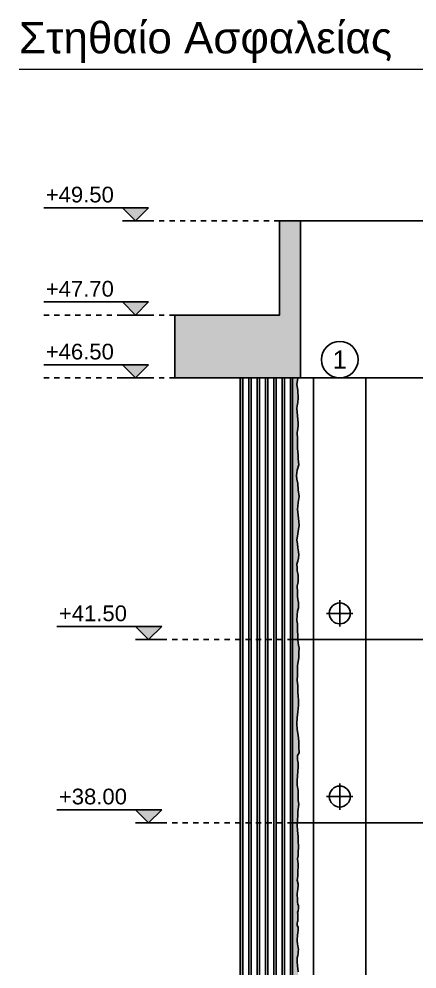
# Model space of a CAD drawing. Header units: millimetres. Extents: x 167 to 1023, y -2 to 136.
# Drawn here: x 791.18 to 798.78, y 87.39 to 105.54 of the extents above; entities that cross this region are included whole.
import ezdxf
from ezdxf.enums import TextEntityAlignment as Align

# ---------------------------------------------------------------- set-up
doc = ezdxf.new("R2010")
doc.units = ezdxf.units.MM
doc.linetypes.add('DASHED', pattern=[0.75, 0.5, -0.25])
doc.linetypes.add('SDOT1', pattern=[1, 0, -1])
for name, color, linetype in [('A-LEVELS', 6, 'Continuous'), ('OTM Leaders', 1, 'Continuous'), ('OTM Line 0.15', 1, 'Continuous'), ('OTM Line 0.25', 7, 'Continuous'), ('OTM Line 0.35', 3, 'Continuous'), ('OTM Line Dots 0.25', 2, 'SDOT1'), ('OTM Line Rock 0.50', 6, 'ROCKIN'), ('OTM Solid 253', 253, 'Continuous'), ('OTM Text 0.25', 3, 'Continuous'), ('OTM Text 0.35', 3, 'Continuous')]:
    doc.layers.add(name, color=color, linetype=linetype)
doc.styles.add('Arial Greek', font='ARIAL.TTF')
doc.styles.add('ARIAL_GREEK', font='ARIAL.TTF')
doc.styles.add('WG-SIMPL', font='wgsimpl.shx')
doc.linetypes.add('ROCKIN', pattern='A,0.0001,-0.2,[131,ltypeshp.shx,S=0.2,R=180,X=0.2,Y=0],-0.2,1,-0.1,[131,ltypeshp.shx,S=0.1,R=180,X=0.1,Y=0],-0.1,0.5,-0.05,[131,ltypeshp.shx,S=0.05,R=180,X=0.05,Y=0],-0.05,0.5', length=2.700100000000001)

# ---------------------------------------------------------------- blocks, each defined once
blk = doc.blocks.new('Level L')
at = {"layer": 'A-LEVELS'}
blk.add_hatch(color=256, dxfattribs=at).paths.add_polyline_path([(0.2499999999785985, 0.2499999999931077), (-1.531930138298776e-11, 1.533351223770296e-11), (-0.250000000018332, 0.2500000000237321)])
for p, q in [((0.2499999999804459, 0.2499999999949694), (-1.750000000050107, 0.2500000001439417)), ((0.2499999999659792, -1.530509052827256e-11), (-0.2500000000309512, 1.531930138298776e-11))]:
    blk.add_line(p, q, dxfattribs=at)
blk.add_lwpolyline([(0.2499999999785985, 0.2499999999931077), (-1.531930138298776e-11, 1.533351223770296e-11), (-0.250000000018332, 0.2500000000237321)], close=True, dxfattribs=at)
at = {"layer": 'A-LEVELS', "style": 'WG-SIMPL', "width": 1.05}
blk.add_attdef('±000.00', (-1.712995793863769, 0.3513423913802569), '', height=0.3, rotation=359.9999998220159, dxfattribs=at)

msp = doc.modelspace()

# ---------------------------------------------------------------- hatches: boundary and pattern name
at = {"linetype": 'DASHED', "ltscale": 0.1}
msp.add_hatch(color=253, dxfattribs=at).paths.add_polyline_path([(796.5560882072689, 98.68144213610486), (794.1560882072689, 98.68144213610486), (794.1560882072689, 99.8814421361048), (796.1560882072689, 99.8814421361048), (796.1560882072689, 101.6814421361049), (796.5560882072689, 101.6814421361049)])
at = {"layer": 'OTM Solid 253', "ltscale": 0.1}
h = msp.add_hatch(dxfattribs=at)
h.set_pattern_fill('LINE', color=256, scale=0.05, angle=90, style=0)
h.set_pattern_definition([(90, (617.1335923591624, 18.7700891555686), (-0.15875, 9.720312933465119e-18), [])])
h.paths.add_polyline_path([(796.4060882072689, 98.68144213610486), (795.4060882072689, 98.68144213610486), (795.4060882072689, 75.18144213610486), (796.4060882072689, 75.18144213610486)])
h = msp.add_hatch(dxfattribs=at)
h.set_pattern_fill('LINE', color=256, scale=0.05, angle=90, style=0)
h.set_pattern_definition([(90, (462.2420568702842, 18.7700891555686), (-0.15875, 9.720312933465119e-18), [])])
h.paths.add_polyline_path([(795.4060882072689, 98.68144213610486), (796.4060882072689, 98.68144213610486), (796.4060882072689, 75.18144213610486), (795.4060882072689, 75.18144213610486)])
msp.add_hatch(color=256, dxfattribs=at).paths.add_polyline_path([(796.4060882072689, 98.68144213610486), (796.5060882072679, 98.68144213610486), (796.5029914014032, 98.66778891746131), (796.4878266268435, 98.56170159150875), (796.506024585624, 98.44045928927429), (796.5151235650147, 98.2979994387832), (796.5029914014035, 98.21312966108889), (796.490859237792, 98.14947743164865), (796.4847934426225, 98.09794910016754), (796.5060045210907, 97.88319275700158), (796.5120703162601, 97.81650944923663), (796.5120703162601, 97.77104327440077), (796.5060045210906, 97.71648427992903), (796.4938723574792, 97.62858342390953), (796.4969055417001, 97.5194654349641), (796.4969055417001, 97.44368889223531), (796.4999381526487, 97.32850833131616), (796.5120703162602, 97.2133281857258), (796.515103500481, 97.13452056467415), (796.5211692956512, 97.07389899822925), (796.5272356640925, 97.01934000375539), (796.4937898062549, 96.9195220841165), (796.4816576426435, 96.8134347581638), (796.4877240110853, 96.74675145040209), (796.5028887856456, 96.66491275102712), (796.5119883383082, 96.54367044879439), (796.530186297089, 96.41636557458483), (796.5150209492563, 96.30118542899302), (796.5028887856455, 96.22237780794327), (796.4968229904758, 96.17084947646347), (796.5089551540879, 96.05870040919146), (796.5240637479528, 95.93582170677232), (796.5301301163948, 95.86004516404319), (796.5210311370042, 95.7872996996353), (796.5058657891723, 95.70242992194187), (796.4876678303913, 95.57815654138335), (796.4967668097818, 95.51753539026555), (796.5058657891719, 95.4326656125723), (796.5179979527834, 95.35688906984089), (796.5271124105284, 95.3001961098407), (796.5210460420865, 95.23654388040165), (796.5058812675268, 95.1789533922759), (796.4846501245248, 95.12439439780377), (796.4907159196945, 95.05164893339762), (796.4937491039153, 95.00012101724738), (796.514980246917, 94.90918908290658), (796.5149802469172, 94.82128822688836), (796.508914451748, 94.78188462403006), (796.4937491039152, 94.70004592465386), (796.4967822881365, 94.59395859870037), (796.4998148990848, 94.51818205597252), (796.5058812675267, 94.44543659156582), (796.5210460420865, 94.387846518771), (796.517921134283, 94.28534556734724), (796.49972260223, 94.22472441623034), (796.4936568070605, 94.14894787350329), (796.4875904386186, 94.04286054754891), (796.4966899912814, 93.98223939643148), (796.4966899912814, 93.90949393202479), (796.4966899912813, 93.84887278090781), (796.5057889706718, 93.76703408153386), (796.5027557864508, 93.67913322551578), (796.5179211342831, 93.57607739321489), (796.533085908843, 93.51545582676846), (796.5271800566705, 93.4320093849744), (796.5241468724497, 93.33804678764002), (796.5089815246175, 93.25620808826773), (796.4998825452269, 93.18346262385921), (796.4968493610061, 93.09556176784363), (796.4968493610061, 93.0015987551788), (796.4938167500575, 92.90763574251622), (796.5059489136689, 92.79851775357088), (796.505948913669, 92.68333719265141), (796.5089815246174, 92.60149849327726), (796.5211136882288, 92.52572195054805), (796.5210317102769, 92.42603195254821), (796.5058663624446, 92.30175857199092), (796.4937341988334, 92.18657842640292), (796.4876684036637, 92.0804911004492), (796.4937341988332, 91.9622798765379), (796.5088995466655, 91.85619255058427), (796.5240643212255, 91.73495024835108), (796.5240643212255, 91.63189400072153), (796.5301306896673, 91.51974451812328), (796.499990893709, 91.46640991648368), (796.4969582827606, 91.38457121710988), (796.5121230573204, 91.32091898767041), (796.5121230573204, 91.25423567991004), (796.5060572621517, 91.16330374555923), (796.4999908937089, 91.07843396787234), (796.4908919143186, 90.98447095520862), (796.4939250985395, 90.89960117751241), (796.5121230573204, 90.79957642353514), (796.5121230573204, 90.69652017590406), (796.5151562415414, 90.60861931988603), (796.5272884051527, 90.53587385547931), (796.5060314648935, 90.39949111351308), (796.5029988539449, 90.31765241414072), (796.4969324855028, 90.23278263644286), (796.493899301282, 90.13275788246503), (796.4999656697238, 90.03273271315777), (796.5151304442836, 89.91755215223802), (796.5151304442837, 89.8508688444752), (796.5181636285046, 89.71144007230808), (796.5120978333351, 89.62353921628994), (796.5151304442837, 89.55079375188274), (796.499122959309, 89.48970203187804), (796.5041786485257, 89.44422962709635), (796.509234337742, 89.40044180077794), (796.509234337742, 89.36002188541295), (796.5109197585717, 89.32297029632895), (796.5041786485255, 89.27918247001315), (796.5041786485257, 89.22360508638639), (796.5075494901847, 89.16634395495026), (796.4974123144942, 89.11776903508269), (796.4957268936647, 89.08408577227891), (796.5142648029733, 89.01166717258013), (796.5092091137568, 88.97461599882638), (796.5041534245403, 88.91903861519955), (796.4974123144945, 88.86514581004346), (796.4940414728351, 88.83146254723988), (796.494041472835, 88.79104304720457), (796.4974123144942, 88.74051815299902), (796.5007825828811, 88.72536068473673), (796.4973779181508, 88.69910269162952), (796.50074875981, 88.6671035919658), (796.5074892965838, 88.62668409193068), (796.5176006750166, 88.59131666598688), (796.5159158274598, 88.55258091376248), (796.5125449858002, 88.50037227174607), (796.5007487598101, 88.46668900894218), (796.5024336073667, 88.44647946659342), (796.5058044490265, 88.39595457238357), (796.5074892965839, 88.35048258292849), (796.5024336073673, 88.31848348326486), (796.5057528545113, 88.30565518562946), (796.5023825861246, 88.29049771736692), (796.4939560552486, 88.26186735931407), (796.4956414760783, 88.21976328080933), (796.5091231228982, 88.18776459647529), (796.5124939645575, 88.14060802854956), (796.5108085437281, 88.11871390772751), (796.5074382753411, 88.09176771281605), (796.5057528545116, 88.0749260814193), (796.5023825861247, 88.04292698175004), (796.4973268969082, 88.0092441342766), (796.4922706344191, 87.97050838204979), (796.492270634419, 87.94187760866657), (796.4956414760786, 87.91493141375125), (796.5007000316567, 87.8837746033256), (796.5023854524865, 87.86693297192275), (796.5057557208734, 87.83325012444851), (796.5124968309193, 87.79451437222423), (796.5158670993063, 87.75746278313986), (796.5141822517492, 87.72209577252659), (796.5108114100901, 87.68504418344543), (796.5057557208736, 87.6429405202671), (796.4956443424404, 87.59915227862211), (796.4922740740535, 87.563785268007), (796.4939589216107, 87.50652372124037), (796.4990151840997, 87.46610422120634), (796.5023338579712, 87.44138377974966), (796.504019278801, 87.39591179029446), (796.5107603888471, 87.33528233257798), (796.5107603888471, 87.29486241721222), (796.5107603888471, 87.24433793833609), (796.5090749680176, 87.21233883867293), (796.5057046996307, 87.18707639156969), (796.500649010414, 87.1550777072352), (796.4989635895845, 87.12476277071207), (796.500649010414, 87.07929078125841), (796.5039367275768, 87.03619489471643), (796.5073069959634, 87.01261702608454), (796.505622148406, 86.97893376327704), (796.5039367275766, 86.95703964245908), (796.4988810383602, 86.92840886907493), (796.4971956175306, 86.89472602160143), (796.4971956175306, 86.8543061062363), (796.4971956175306, 86.82062325876231), (796.4971956175306, 86.77515085397701), (796.4971956175306, 86.7515725700145), (796.502251306747, 86.68252229659606), (796.5106778376228, 86.65557610168295), (796.5125805286887, 86.60583451985235), (796.5092102603018, 86.57888790961098), (796.5041545710853, 86.55194129936584), (796.5024691502559, 86.51657428872997), (796.500783729426, 86.47952269966771), (796.5092102603016, 86.44247152591325), (796.5058394186426, 86.3902624685685), (796.5041545710853, 86.35321129481301), (796.5075248394718, 86.31447554258693), (796.5142659495182, 86.24205694288955), (796.5092102603016, 86.19490037496459), (796.5075334385581, 86.1600317603471), (796.5041631701711, 86.1196122603113), (796.4957366392954, 86.07582401866725), (796.4991069076822, 86.01856288723067), (796.5260713478667, 85.9343551455504), (796.5215568277874, 85.89208576570616), (796.524954613249, 85.81737495975119), (796.5113623248577, 85.7664359815378), (796.5045661806621, 85.68832985285303), (796.5045661806621, 85.57626385158412), (796.5147606835917, 85.48457393999789), (796.5111805975099, 85.40443020235017), (796.5063553637945, 85.16814149077936), (796.5208310649404, 84.96560789410802), (796.5256562986557, 84.84505254769013), (796.5152869476467, 84.71301166551595), (796.5113170363384, 84.674662170191), (796.5060240123526, 84.63234585805915), (796.5020546743169, 84.57944984489762), (796.5007309883661, 84.52919906848777), (796.5020546743169, 84.49349439458655), (796.5073476983034, 84.44985567173865), (796.5099939236604, 84.41018376570207), (796.507387827371, 84.34476929108203), (796.5034184893352, 84.32228872430147), (796.4994485780275, 84.28658405040053), (796.4954786667196, 84.25087979182914), (796.4954786667195, 84.21649752863826), (796.500771690706, 84.17682562259907), (796.5020948033844, 84.14112136402773), (796.5075116542072, 84.09678156414495), (796.5056324673095, 84.04983681451833), (796.5075116542073, 84.01603642865564), (796.5037538536841, 83.97284709286632), (796.509390841105, 83.94468024309077), (796.5131486416283, 83.90524673646959), (796.5206648159472, 83.85266845075597), (796.5169070154238, 83.82074577181143), (796.5187856290493, 83.76628977917889), (796.5056324673095, 83.6911777644458), (796.5149641952906, 83.59596626980954), (796.5093272078698, 83.5133430120706), (796.5130850083929, 83.48329845537518), (796.5130850083929, 83.4213312197358), (796.5055688340741, 83.37063064094218), (796.5018110335509, 83.33119713432015), (796.5018110335509, 83.28049655552627), (796.5112058214951, 83.2260405628931), (796.5112442307454, 83.19155737451368), (796.5168812181662, 83.16339052473819), (796.5206390186894, 83.12583430970722), (796.5225182055873, 83.0882785100045), (796.5150020312685, 83.03382251737176), (796.5131234176431, 83.00377796067608), (796.5056072433243, 82.96246633180684), (796.5093650438477, 82.89298785316089), (796.5150020312685, 82.85355434654056), (796.5130660904039, 82.82429891683853), (796.5055499160852, 82.7416760744322), (796.5055499160852, 82.68158654571064), (796.5017921155621, 82.61023036014655), (796.5055499160846, 82.5426295884109), (796.5111869035062, 82.43559531007168), (796.5130248147918, 82.32769299203079), (796.505508640473, 82.25633680646644), (796.5017508399499, 82.16808042797061), (796.5100076821976, 82.07673274830395), (796.515344274886, 81.99940494803172), (796.5126756919058, 81.91407789200926), (796.5046710895099, 81.81541874306345), (796.5046710895099, 81.6927614115292), (796.5073396724902, 81.54343906347981), (796.510007682198, 81.43944707737074), (796.5019084898573, 81.32333077796665), (796.5072445092732, 81.1820081010076), (796.515249111669, 81.0993474635701), (796.517917121377, 81.00068831462414), (796.5125811019612, 80.91802767718852), (796.5045764995652, 80.84070029224563), (796.501632172565, 80.74342419219312), (796.5043001822729, 80.62609969782528), (796.501632172565, 80.50077594770363), (796.5096367749609, 80.41544889168091), (796.4989635895848, 80.3167897427345), (796.5060882072687, 80.18144213610452), (796.4060882072689, 80.18144213610452)])

# ---------------------------------------------------------------- linework, layer by layer
at = {"color": 7, "ltscale": 0.1}
msp.add_line((796.5560882072689, 101.6814421361049), (848.6592174643883, 101.6814421361049), dxfattribs=at)
at = {"layer": 'OTM Leaders', "color": 8, "lineweight": 0, "extrusion": (0, 0, -1)}
msp.add_lwpolyline([(-799.8357230894501, 102.3814421361049), (-799.8357230894501, 104.5697381792291), (-791.1822330075711, 104.5697381792313)], dxfattribs=at)
at = {"layer": 'OTM Line 0.15'}
msp.add_lwpolyline([(796.5107603888479, 87.33528233257726), (796.5040192788016, 87.3959117902944), (796.5023338579721, 87.44138377974974), (796.4990151841004, 87.46610422120597), (796.4939589216114, 87.50652372124063), (796.4922740740543, 87.5637852680074), (796.4956443424411, 87.5991522786216), (796.5057557208742, 87.64294052026668), (796.5108114100905, 87.68504418344168), (796.5141822517497, 87.72209577252607), (796.515867099307, 87.75746278314017), (796.5124968309202, 87.79451437222457), (796.5057557208742, 87.83325012444908), (796.5023854524871, 87.86693297192306), (796.5007000316576, 87.8837746033251), (796.4956414760792, 87.91493141375378), (796.4922706344199, 87.94187760866686), (796.4922706344199, 87.97050838205024), (796.4973268969087, 88.00924413427487), (796.5023825861252, 88.04292698174874), (796.505752854512, 88.07492608141257), (796.5074382753418, 88.09176771281449), (796.5108085437286, 88.11871390772768), (796.5124939645583, 88.14060802855028), (796.509123122899, 88.1877645964758), (796.4956414760792, 88.21976328080956), (796.4939560552494, 88.26186735931452), (796.5023825861252, 88.29049771736794), (796.505752854512, 88.30565518562975), (796.5024336073681, 88.31848348326508), (796.5074892965846, 88.3504825829288), (796.5058044490273, 88.39595457238414), (796.5024336073681, 88.44647946659012), (796.5007487598108, 88.46668900894252), (796.5125449858011, 88.50037227174647), (796.5159158274604, 88.5525809137626), (796.5176006750174, 88.59131666598711), (796.5074892965846, 88.62668409193128), (796.5007487598108, 88.66710359196605), (796.4973779181515, 88.69910269162978), (796.5007825828819, 88.72536068473704), (796.4974123144951, 88.74051815299873), (796.4940414728359, 88.79104304720471), (796.4940414728359, 88.83146254723948), (796.4974123144951, 88.86514581004343), (796.5041534245412, 88.91903861519978), (796.5092091137577, 88.97461599882632), (796.514264802974, 89.01166717258064), (796.4957268936654, 89.08408577227925), (796.4974123144951, 89.1177690350832), (796.5075494901856, 89.16634395495049), (796.5041786485264, 89.22360508638718), (796.5041786485264, 89.27918247001372), (796.5109197585724, 89.32297029632883), (796.5092343377429, 89.36002188541323), (796.5092343377429, 89.40044180077797), (796.5041786485264, 89.4442296270932), (796.4991229593098, 89.4897020318785), (796.5151304442846, 89.55079375188296), (796.512097833336, 89.62353921628954), (796.5181636285055, 89.711440072308), (796.5151304442846, 89.85086884447645), (796.5151304442846, 89.91755215223844), (796.4999656697247, 90.03273271315805), (796.4938993012828, 90.13275788246591), (796.4969324855036, 90.23278263644369), (796.5029988539455, 90.31765241413979), (796.5060314648941, 90.39949111351353), (796.5272884051536, 90.53587385547979), (796.5151562415423, 90.60861931988637), (796.5121230573212, 90.69652017590482), (796.5121230573212, 90.79957642353503), (796.4939250985404, 90.8996011775128), (796.4908919143194, 90.9844709552089), (796.4999908937099, 91.07843396787206), (796.5060572621518, 91.16330374556804), (796.5121230573212, 91.25423567990885), (796.5121230573212, 91.32091898767072), (796.4969582827613, 91.38457121711025), (796.4999908937099, 91.466409916484), (796.5301306896682, 91.51974451812356), (796.5240643212263, 91.63189400072082), (796.5240643212263, 91.73495024835103), (796.5088995466664, 91.85619255058549), (796.4937341988342, 91.96227987653805), (796.4876684036648, 92.08049110045005), (796.4937341988342, 92.1865784264026), (796.5058663624455, 92.30175857199225), (796.521031710278, 92.42603195254895), (796.5211136882298, 92.52572195054876), (796.5089815246184, 92.60149849327769), (796.5059489136698, 92.68333719265144), (796.5059489136698, 92.79851775357105), (796.4938167500585, 92.90763574251599), (796.4968493610071, 93.00159875517915), (796.4968493610071, 93.0955617678423), (796.4998825452279, 93.18346262386063), (796.5089815246184, 93.25620808826733), (796.5241468724506, 93.33804678764096), (796.5271800566717, 93.43200938497415), (796.5330859088441, 93.51545582676846), (796.5179211342842, 93.5760773932156), (796.5027557864518, 93.67913322551584), (796.5057889706728, 93.76703408153429), (796.4966899912823, 93.84887278090793), (796.4966899912823, 93.9094939320251), (796.4966899912823, 93.9822393964318), (796.4875904386196, 94.04286054754897), (796.4936568070615, 94.14894787350153), (796.4997226022309, 94.22472441623046), (796.5179211342842, 94.28534556734763), (796.5210460420875, 94.38784651877114), (796.5058812675278, 94.44543659156597), (796.4998148990859, 94.51818205597255), (796.4967822881373, 94.59395859870159), (796.4937491039162, 94.70004592465415), (796.5089144517486, 94.78188462402778), (796.5149802469181, 94.8212882268885), (796.5149802469181, 94.90918908290683), (796.4937491039162, 95.00012101724764), (796.4907159196954, 95.05164893339776), (796.484650124526, 95.12439439780434), (796.5058812675278, 95.17895339227681), (796.5210460420875, 95.23654388040171), (796.5271124105294, 95.30019610984124), (796.5179979527844, 95.3568890698412), (796.5058657891731, 95.43266561257025), (796.4967668097828, 95.51753539026623), (796.4876678303923, 95.57815654138352), (796.5058657891731, 95.70242992194022), (796.5210311370055, 95.78729969963621), (796.530130116396, 95.8600451640429), (796.5240637479541, 95.93582170677183), (796.5089551540883, 96.05870040919666), (796.496822990477, 96.17084947646396), (796.5028887856466, 96.22237780794404), (796.515020949258, 96.30118542899544), (796.5301862970902, 96.41636557458509), (796.5119883383094, 96.5436704487941), (796.5028887856466, 96.66491275102845), (796.4877240110867, 96.7467514504022), (796.4816576426448, 96.81343475816408), (796.4937898062561, 96.91952208411664), (796.5272356640936, 97.01934000375576), (796.5211692956517, 97.07389899822823), (796.5151035004823, 97.13452056467537), (796.5120703162612, 97.21332818572665), (796.4999381526499, 97.3285083313163), (796.4969055417013, 97.44368889223603), (796.4969055417013, 97.51946543496496), (796.4938723574804, 97.6285834239099), (796.5060045210918, 97.71648427992835), (796.5120703162612, 97.77104327440082), (796.5120703162612, 97.81650944923621), (796.5060045210918, 97.88319275699808), (796.4847934426238, 98.09794910016814), (796.4908592377932, 98.14947743164834), (796.5029914014045, 98.21312966108786), (796.5151235650159, 98.29799943878385), (796.5060245856254, 98.44045928927477), (796.4878266268446, 98.56170159150912), (796.5029914014045, 98.66778891746168), (796.506088207269, 98.68144213610486)], dxfattribs=at)
at = {"layer": 'OTM Line 0.25', "ltscale": 0.1}
msp.add_line((796.4060882072688, 98.68144213610486), (796.4060882072691, 80.18144213610486), dxfattribs=at)
at = {"layer": 'OTM Line 0.25'}
msp.add_line((796.5560882072689, 98.68144213610486), (810.8060882072689, 98.68144213610486), dxfattribs=at)
at = {"layer": 'OTM Line 0.25', "color": 1}
for p, q in [((797.3060882072691, 93.93144213610486), (797.3060882072688, 94.43144213610559)), ((797.0560882072688, 94.18144213610522), (797.5560882072688, 94.18144213610522)), ((797.3060882072691, 90.43144213610486), (797.3060882072688, 90.93144213610559)), ((797.0560882072688, 90.68144213610522), (797.5560882072688, 90.68144213610522))]:
    msp.add_line(p, q, dxfattribs=at)
at = {"layer": 'OTM Line 0.25'}
msp.add_lwpolyline([(795.4060882072689, 98.68144213610486), (795.4060882072689, 75.18144213610486), (796.4060882072689, 75.18144213610486), (796.4060882072689, 98.68144213610486)], dxfattribs=at)
at = {"layer": 'OTM Line 0.25', "color": 9}
for points in [[(796.8060882072688, 98.68144213610486), (796.8060882072688, 75.18144213610486)], [(796.8060882072688, 98.68144213610486), (796.8060882072688, 75.18144213610486), (797.8060882072688, 75.18144213610486), (797.8060882072688, 98.68144213610486)], [(797.8060882072688, 75.18144213610486), (797.8060882072688, 98.68144213610486)]]:
    msp.add_lwpolyline(points, dxfattribs=at)
at = {"layer": 'OTM Line 0.25'}
for centre in [(797.3060882072688, 94.18144213610559), (797.3060882072688, 90.68144213610559)]:
    msp.add_circle(centre, 0.2, dxfattribs=at)
at = {"layer": 'OTM Line 0.35', "color": 7}
msp.add_lwpolyline([(796.5560882072689, 98.68144213610486), (794.1560882072689, 98.68144213610486), (794.1560882072689, 99.8814421361048), (796.1560882072689, 99.8814421361048), (796.1560882072689, 101.6814421361049), (796.5560882072689, 101.6814421361049)], close=True, dxfattribs=at)
msp.add_lwpolyline([(795.4060882072689, 98.68144213610486), (795.4060882072689, 75.18144213610486), (796.4060882072689, 75.18144213610486), (796.4060882072689, 98.68144213610486)], dxfattribs=at)
at = {"layer": 'OTM Line Dots 0.25', "color": 9, "ltscale": 0.1}
for p, q in [((796.1560882072689, 101.6814421361049), (793.656088207272, 101.6814421361355)), ((794.1560882072689, 99.88144213610491), (791.6560882072558, 99.88144213610485)), ((794.1560882072689, 98.68144213610486), (791.6560882072558, 98.68144213610486)), ((796.4060973736334, 93.68144213608953), (793.9060973736204, 93.68144213608953)), ((796.4060973736334, 90.18144213608954), (793.9060973736204, 90.18144213608954))]:
    msp.add_line(p, q, dxfattribs=at)
at = {"layer": 'OTM Line Rock 0.50', "color": 8, "ltscale": 0.5}
for p, q in [((796.4060973736334, 93.68144213608953), (848.8092174643883, 93.68008413497206)), ((796.4060882072846, 90.18144213608954), (848.8092174643883, 90.18008413473451))]:
    msp.add_line(p, q, dxfattribs=at)
at = {"layer": 'OTM Text 0.35', "color": 7}
msp.add_circle((797.3060882072689, 99.02886276820396), 0.35, dxfattribs=at)

# ---------------------------------------------------------------- block references
at = {"layer": 'A-LEVELS'}
for p, values in [((793.406088207306, 101.6814421361508), {'±000.00': '+49.50'}), ((793.406088207306, 99.88144213615084), {'±000.00': '+47.70'}), ((793.406088207306, 98.68144213615079), {'±000.00': '+46.50'}), ((793.6560973736543, 93.68144213610483), {'±000.00': '+41.50'}), ((793.6560973736543, 90.18144213610485), {'±000.00': '+38.00'})]:
    msp.add_blockref('Level L', p, dxfattribs=at).add_auto_attribs(values)

# ---------------------------------------------------------------- texts
at = {"layer": 'OTM Text 0.25', "color": 8, "style": 'Arial Greek'}
msp.add_text('Στηθαίο Ασφαλείας', height=0.5999999999999998, dxfattribs=at).set_placement((791.1822330075709, 104.8799037731089))
at = {"layer": 'OTM Text 0.35', "color": 7, "style": 'ARIAL_GREEK'}
msp.add_text('1', height=0.35, dxfattribs=at).set_placement((797.3060882072689, 99.02886276820396), align=Align.MIDDLE_CENTER)

doc.saveas('drawing.dxf')
